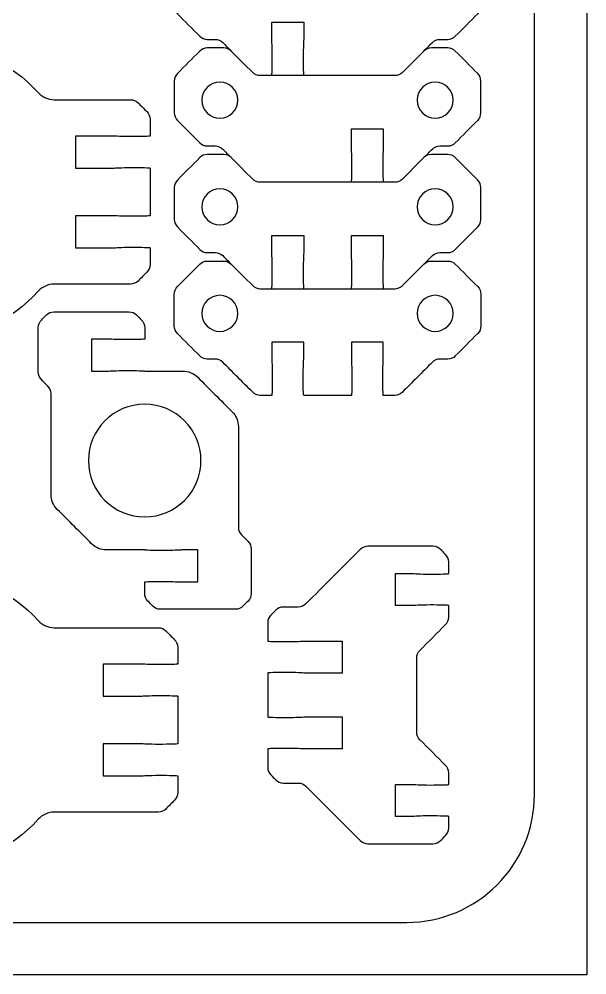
# Model space of a CAD drawing. Extents: x 0 to 410, y 0 to 455.
# Drawn here: x 356.7 to 410, y 0 to 89.7 of the extents above; entities that cross this region are included whole.
import ezdxf

# ---------------------------------------------------------------- set-up
doc = ezdxf.new("R2010")
doc.units = 0
doc.header["$MEASUREMENT"] = 0
doc.layers.add('DEFAULT', color=18, linetype='CONTINUOUS')

msp = doc.modelspace()

# ---------------------------------------------------------------- linework, layer by layer
at = {"layer": 'DEFAULT', "color": 18}
msp.add_lwpolyline([(410.025, 0.025), (0.025, 0.025), (0.025, 455.025), (410.025, 455.025)], close=True, dxfattribs=at)
at = {"layer": 'DEFAULT', "color": 1}
for points, knots in [([(405.1, 212.95), (405.1, 147.617), (405.1, 82.283), (405.1, 16.95), (405.1, 10.323), (399.728, 4.95), (393.1, 4.95), (357.767, 4.95), (322.433, 4.95), (287.1, 4.95), (280.472, 4.95), (275.1, 10.323), (275.1, 16.95), (275.1, 82.283), (275.1, 147.617), (275.1, 212.95), (275.1, 219.577), (280.472, 224.95), (287.1, 224.95), (322.433, 224.95), (357.767, 224.95), (393.1, 224.95), (399.728, 224.95), (405.1, 219.577), (405.1, 212.95)], [0, 0, 0, 0, 555.591, 555.591, 555.591, 556.591, 556.591, 556.591, 857.063, 857.063, 857.063, 858.063, 858.063, 858.063, 1413.654, 1413.654, 1413.654, 1414.654, 1414.654, 1414.654, 1715.126, 1715.126, 1715.126, 1716.126, 1716.126, 1716.126, 1716.126]), ([(394.71, 86.729), (394.976, 86.995), (395.242, 87.26), (395.508, 87.526), (395.695, 87.713), (395.949, 87.819), (396.213, 87.819), (396.461, 87.819), (396.709, 87.819), (396.958, 87.819), (397.222, 87.819), (397.476, 87.921), (397.663, 88.112), (398.366, 88.815), (399.07, 89.518), (399.773, 90.221), (399.96, 90.408), (400.066, 90.662), (400.066, 90.927), (400.066, 91.922), (400.066, 92.917), (400.066, 93.911), (400.066, 94.176), (399.96, 94.43), (399.773, 94.621), (399.07, 95.324), (398.366, 96.027), (397.663, 96.73), (397.476, 96.917), (397.222, 97.023), (396.958, 97.023), (396.444, 97.023), (395.93, 97.023), (395.416, 97.023), (395.151, 97.023), (394.897, 96.917), (394.71, 96.73), (394.039, 96.059), (393.367, 95.387), (392.696, 94.716), (392.509, 94.525), (392.255, 94.419), (391.987, 94.419), (387.771, 94.419), (383.556, 94.419), (379.34, 94.419), (379.075, 94.419), (378.821, 94.525), (378.634, 94.716), (377.962, 95.387), (377.289, 96.059), (376.616, 96.73), (376.429, 96.917), (376.175, 97.023), (375.911, 97.023), (375.398, 97.023), (374.885, 97.023), (374.373, 97.023), (374.108, 97.023), (373.854, 96.917), (373.667, 96.73), (372.964, 96.027), (372.261, 95.324), (371.558, 94.621), (371.371, 94.43), (371.265, 94.176), (371.265, 93.911), (371.265, 92.917), (371.265, 91.922), (371.265, 90.927), (371.265, 90.662), (371.371, 90.408), (371.558, 90.221), (372.261, 89.518), (372.964, 88.815), (373.667, 88.112), (373.854, 87.921), (374.108, 87.819), (374.373, 87.819), (374.618, 87.819), (374.864, 87.819), (375.11, 87.819), (375.378, 87.819), (375.632, 87.713), (375.819, 87.526), (376.085, 87.26), (376.351, 86.995), (376.616, 86.729)], [0, 0, 0, 0, 3.196123, 3.196123, 3.196123, 4.196123, 4.196123, 4.196123, 6.306123, 6.306123, 6.306123, 7.306123, 7.306123, 7.306123, 15.76312, 15.76312, 15.76312, 16.76312, 16.76312, 16.76312, 25.22312, 25.22312, 25.22312, 26.22312, 26.22312, 26.22312, 34.680117, 34.680117, 34.680117, 35.680117, 35.680117, 35.680117, 40.050117, 40.050117, 40.050117, 41.050117, 41.050117, 41.050117, 49.125276, 49.125276, 49.125276, 50.125276, 50.125276, 50.125276, 85.975276, 85.975276, 85.975276, 86.975276, 86.975276, 86.975276, 95.05751, 95.05751, 95.05751, 96.05751, 96.05751, 96.05751, 100.41751, 100.41751, 100.41751, 101.41751, 101.41751, 101.41751, 109.874507, 109.874507, 109.874507, 110.874507, 110.874507, 110.874507, 119.334507, 119.334507, 119.334507, 120.334507, 120.334507, 120.334507, 128.791504, 128.791504, 128.791504, 129.791504, 129.791504, 129.791504, 131.881504, 131.881504, 131.881504, 132.881504, 132.881504, 132.881504, 136.077627, 136.077627, 136.077627, 136.077627]), ([(380.426, 84.418), (380.451, 84.418), (380.476, 85.205), (380.476, 86.172), (380.476, 87.138), (380.426, 87.632), (380.426, 87.918), (380.426, 88.42), (380.426, 88.922), (380.426, 89.424), (381.426, 89.424), (382.425, 89.424), (383.425, 89.424), (383.425, 88.922), (383.425, 88.42), (383.425, 87.918), (383.425, 87.632), (383.376, 87.138), (383.376, 86.172), (383.376, 85.205), (383.397, 84.418), (383.425, 84.418)], [0, 0, 0, 0, 1, 1, 1, 2, 2, 2, 6.27, 6.27, 6.27, 14.77, 14.77, 14.77, 19.04, 19.04, 19.04, 20.04, 20.04, 20.04, 21.04, 21.04, 21.04, 21.04]), ([(334.407, 78.747), (334.407, 77.748), (334.407, 76.748), (334.407, 75.748), (333.24, 75.748), (332.074, 75.748), (330.907, 75.748), (330.622, 75.748), (330.124, 75.798), (329.158, 75.798), (328.191, 75.798), (327.408, 75.773), (327.408, 75.748), (327.408, 74.254), (327.408, 72.759), (327.408, 71.265), (327.408, 71.236), (328.191, 71.215), (329.158, 71.215), (330.124, 71.215), (330.622, 71.265), (330.907, 71.265), (332.074, 71.265), (333.24, 71.265), (334.407, 71.265), (334.407, 70.265), (334.407, 69.266), (334.407, 68.266), (333.24, 68.266), (332.074, 68.266), (330.907, 68.266), (330.622, 68.266), (330.124, 68.315), (329.158, 68.315), (328.191, 68.315), (327.408, 68.291), (327.408, 68.266), (327.408, 67.738), (327.408, 67.21), (327.408, 66.682), (327.408, 66.417), (327.51, 66.163), (327.701, 65.973), (327.977, 65.698), (328.253, 65.423), (328.53, 65.147), (328.717, 64.96), (328.971, 64.855), (329.235, 64.855), (331.628, 64.855), (334.021, 64.855), (336.414, 64.855), (336.986, 64.855), (337.526, 64.608), (337.907, 64.184), (340.447, 61.38), (344.115, 59.619), (348.201, 59.619), (352.282, 59.619), (355.941, 61.39), (358.488, 64.188), (358.869, 64.604), (359.405, 64.851), (359.973, 64.851), (362.368, 64.851), (364.764, 64.851), (367.159, 64.851), (367.423, 64.851), (367.677, 64.957), (367.868, 65.144), (368.143, 65.42), (368.418, 65.697), (368.693, 65.973), (368.884, 66.16), (368.99, 66.417), (368.99, 66.682), (368.99, 67.21), (368.99, 67.738), (368.99, 68.266), (368.99, 68.294), (368.207, 68.315), (367.24, 68.315), (366.273, 68.315), (365.776, 68.266), (365.49, 68.266), (364.324, 68.266), (363.157, 68.266), (361.991, 68.266), (361.991, 69.266), (361.991, 70.265), (361.991, 71.265), (363.157, 71.265), (364.324, 71.265), (365.49, 71.265), (365.776, 71.265), (366.273, 71.215), (367.24, 71.215), (368.207, 71.215), (368.99, 71.24), (368.99, 71.265), (368.99, 72.759), (368.99, 74.254), (368.99, 75.748), (368.99, 75.777), (368.207, 75.798), (367.24, 75.798), (366.273, 75.798), (365.776, 75.748), (365.49, 75.748), (364.324, 75.748), (363.157, 75.748), (361.991, 75.748), (361.991, 76.748), (361.991, 77.748), (361.991, 78.747), (363.157, 78.747), (364.324, 78.747), (365.49, 78.747), (365.776, 78.747), (366.273, 78.698), (367.24, 78.698), (368.207, 78.698), (368.99, 78.722), (368.99, 78.747), (368.99, 79.276), (368.99, 79.805), (368.99, 80.335), (368.99, 80.599), (368.884, 80.853), (368.693, 81.04), (368.417, 81.316), (368.141, 81.593), (367.864, 81.869), (367.677, 82.056), (367.423, 82.158), (367.159, 82.158), (364.766, 82.158), (362.373, 82.158), (359.98, 82.158), (359.408, 82.158), (358.869, 82.409), (358.488, 82.832), (355.948, 85.633), (352.282, 87.39), (348.201, 87.39), (344.119, 87.39), (340.454, 85.633), (337.91, 82.832), (337.529, 82.412), (336.989, 82.162), (336.421, 82.162), (334.026, 82.162), (331.631, 82.162), (329.235, 82.162), (328.971, 82.162), (328.717, 82.06), (328.526, 81.869), (328.251, 81.593), (327.976, 81.316), (327.701, 81.04), (327.51, 80.853), (327.408, 80.599), (327.408, 80.335), (327.408, 79.805), (327.408, 79.276), (327.408, 78.747), (327.408, 78.719), (328.191, 78.698), (329.158, 78.698), (330.124, 78.698), (330.622, 78.747), (330.907, 78.747), (332.074, 78.747), (333.24, 78.747), (334.407, 78.747)], [10.92, 10.92, 10.92, 10.92, 19.42, 19.42, 19.42, 29.34, 29.34, 29.34, 30.34, 30.34, 30.34, 31.34, 31.34, 31.34, 44.05, 44.05, 44.05, 45.05, 45.05, 45.05, 46.05, 46.05, 46.05, 55.97, 55.97, 55.97, 64.47, 64.47, 64.47, 74.39, 74.39, 74.39, 75.39, 75.39, 75.39, 76.39, 76.39, 76.39, 80.88, 80.88, 80.88, 81.88, 81.88, 81.88, 85.196338, 85.196338, 85.196338, 86.196338, 86.196338, 86.196338, 106.546338, 106.546338, 106.546338, 107.546338, 107.546338, 107.546338, 108.546338, 108.546338, 108.546338, 109.546338, 109.546338, 109.546338, 110.546338, 110.546338, 110.546338, 130.916338, 130.916338, 130.916338, 131.916338, 131.916338, 131.916338, 135.232677, 135.232677, 135.232677, 136.232677, 136.232677, 136.232677, 140.722677, 140.722677, 140.722677, 141.722677, 141.722677, 141.722677, 142.722677, 142.722677, 142.722677, 152.642677, 152.642677, 152.642677, 161.142677, 161.142677, 161.142677, 171.062677, 171.062677, 171.062677, 172.062677, 172.062677, 172.062677, 173.062677, 173.062677, 173.062677, 185.772677, 185.772677, 185.772677, 186.772677, 186.772677, 186.772677, 187.772677, 187.772677, 187.772677, 197.692677, 197.692677, 197.692677, 206.192677, 206.192677, 206.192677, 216.112677, 216.112677, 216.112677, 217.112677, 217.112677, 217.112677, 218.112677, 218.112677, 218.112677, 222.612677, 222.612677, 222.612677, 223.612677, 223.612677, 223.612677, 226.936079, 226.936079, 226.936079, 227.936079, 227.936079, 227.936079, 248.286079, 248.286079, 248.286079, 249.286079, 249.286079, 249.286079, 250.286079, 250.286079, 250.286079, 251.286079, 251.286079, 251.286079, 252.286079, 252.286079, 252.286079, 272.656079, 272.656079, 272.656079, 273.656079, 273.656079, 273.656079, 276.972417, 276.972417, 276.972417, 277.972417, 277.972417, 277.972417, 282.472417, 282.472417, 282.472417, 283.472417, 283.472417, 283.472417, 284.472417, 284.472417, 284.472417, 294.392417, 294.392417, 294.392417, 294.392417]), ([(394.71, 76.728), (394.976, 76.993), (395.242, 77.259), (395.508, 77.525), (395.695, 77.712), (395.949, 77.818), (396.213, 77.818), (396.461, 77.818), (396.709, 77.818), (396.958, 77.818), (397.222, 77.818), (397.476, 77.92), (397.663, 78.111), (398.366, 78.814), (399.07, 79.517), (399.773, 80.22), (399.96, 80.407), (400.066, 80.661), (400.066, 80.926), (400.066, 81.921), (400.066, 82.915), (400.066, 83.91), (400.066, 84.175), (399.96, 84.429), (399.773, 84.619), (399.07, 85.322), (398.366, 86.026), (397.663, 86.729), (397.476, 86.916), (397.222, 87.022), (396.958, 87.022), (396.444, 87.022), (395.93, 87.022), (395.416, 87.022), (395.151, 87.022), (394.897, 86.916), (394.71, 86.729), (394.039, 86.057), (393.367, 85.386), (392.696, 84.715), (392.509, 84.524), (392.255, 84.418), (391.987, 84.418), (387.771, 84.418), (383.556, 84.418), (379.34, 84.418), (379.075, 84.418), (378.821, 84.524), (378.634, 84.715), (377.962, 85.386), (377.289, 86.057), (376.616, 86.729), (376.429, 86.916), (376.175, 87.022), (375.911, 87.022), (375.398, 87.022), (374.885, 87.022), (374.373, 87.022), (374.108, 87.022), (373.854, 86.916), (373.667, 86.729), (372.964, 86.026), (372.261, 85.322), (371.558, 84.619), (371.371, 84.429), (371.265, 84.175), (371.265, 83.91), (371.265, 82.915), (371.265, 81.921), (371.265, 80.926), (371.265, 80.661), (371.371, 80.407), (371.558, 80.22), (372.261, 79.517), (372.964, 78.814), (373.667, 78.111), (373.854, 77.92), (374.108, 77.818), (374.373, 77.818), (374.618, 77.818), (374.864, 77.818), (375.11, 77.818), (375.378, 77.818), (375.632, 77.712), (375.819, 77.525), (376.085, 77.259), (376.351, 76.993), (376.616, 76.728)], [0, 0, 0, 0, 3.196123, 3.196123, 3.196123, 4.196123, 4.196123, 4.196123, 6.306123, 6.306123, 6.306123, 7.306123, 7.306123, 7.306123, 15.76312, 15.76312, 15.76312, 16.76312, 16.76312, 16.76312, 25.22312, 25.22312, 25.22312, 26.22312, 26.22312, 26.22312, 34.680117, 34.680117, 34.680117, 35.680117, 35.680117, 35.680117, 40.050117, 40.050117, 40.050117, 41.050117, 41.050117, 41.050117, 49.125276, 49.125276, 49.125276, 50.125276, 50.125276, 50.125276, 85.975276, 85.975276, 85.975276, 86.975276, 86.975276, 86.975276, 95.05751, 95.05751, 95.05751, 96.05751, 96.05751, 96.05751, 100.41751, 100.41751, 100.41751, 101.41751, 101.41751, 101.41751, 109.874507, 109.874507, 109.874507, 110.874507, 110.874507, 110.874507, 119.334507, 119.334507, 119.334507, 120.334507, 120.334507, 120.334507, 128.791504, 128.791504, 128.791504, 129.791504, 129.791504, 129.791504, 131.881504, 131.881504, 131.881504, 132.881504, 132.881504, 132.881504, 136.077627, 136.077627, 136.077627, 136.077627]), ([(377.248, 82.111), (377.248, 81.173), (376.489, 80.421), (375.558, 80.421), (374.623, 80.421), (373.865, 81.173), (373.865, 82.111), (373.865, 83.046), (374.623, 83.804), (375.558, 83.804), (376.489, 83.804), (377.248, 83.046), (377.248, 82.111)], [1, 1, 1, 1, 2, 2, 2, 3, 3, 3, 4, 4, 4, 5, 5, 5, 5]), ([(397.466, 82.111), (397.466, 81.173), (396.707, 80.421), (395.772, 80.421), (394.841, 80.421), (394.082, 81.173), (394.082, 82.111), (394.082, 83.046), (394.841, 83.804), (395.772, 83.804), (396.707, 83.804), (397.466, 83.046), (397.466, 82.111)], [1, 1, 1, 1, 2, 2, 2, 3, 3, 3, 4, 4, 4, 5, 5, 5, 5]), ([(387.905, 74.417), (387.93, 74.417), (387.955, 75.204), (387.955, 76.17), (387.955, 77.137), (387.905, 77.631), (387.905, 77.917), (387.905, 78.419), (387.905, 78.921), (387.905, 79.423), (388.905, 79.423), (389.904, 79.423), (390.904, 79.423), (390.904, 78.921), (390.904, 78.419), (390.904, 77.917), (390.904, 77.631), (390.854, 77.137), (390.854, 76.17), (390.854, 75.204), (390.876, 74.417), (390.904, 74.417)], [0, 0, 0, 0, 1, 1, 1, 2, 2, 2, 6.27, 6.27, 6.27, 14.77, 14.77, 14.77, 19.04, 19.04, 19.04, 20.04, 20.04, 20.04, 21.04, 21.04, 21.04, 21.04]), ([(394.71, 66.726), (394.976, 66.992), (395.242, 67.258), (395.508, 67.524), (395.695, 67.711), (395.949, 67.816), (396.213, 67.816), (396.461, 67.816), (396.709, 67.816), (396.958, 67.816), (397.222, 67.816), (397.476, 67.919), (397.663, 68.109), (398.366, 68.812), (399.07, 69.516), (399.773, 70.219), (399.96, 70.406), (400.066, 70.66), (400.066, 70.924), (400.066, 71.919), (400.066, 72.914), (400.066, 73.909), (400.066, 74.174), (399.96, 74.428), (399.773, 74.618), (399.07, 75.321), (398.366, 76.024), (397.663, 76.728), (397.476, 76.915), (397.222, 77.02), (396.958, 77.02), (396.444, 77.02), (395.93, 77.02), (395.416, 77.02), (395.151, 77.02), (394.897, 76.915), (394.71, 76.728), (394.039, 76.056), (393.367, 75.385), (392.696, 74.713), (392.509, 74.523), (392.255, 74.417), (391.987, 74.417), (387.771, 74.417), (383.556, 74.417), (379.34, 74.417), (379.075, 74.417), (378.821, 74.523), (378.634, 74.713), (377.962, 75.385), (377.289, 76.056), (376.616, 76.728), (376.429, 76.915), (376.175, 77.02), (375.911, 77.02), (375.398, 77.02), (374.885, 77.02), (374.373, 77.02), (374.108, 77.02), (373.854, 76.915), (373.667, 76.728), (372.964, 76.024), (372.261, 75.321), (371.558, 74.618), (371.371, 74.428), (371.265, 74.174), (371.265, 73.909), (371.265, 72.914), (371.265, 71.919), (371.265, 70.924), (371.265, 70.66), (371.371, 70.406), (371.558, 70.219), (372.261, 69.516), (372.964, 68.812), (373.667, 68.109), (373.854, 67.919), (374.108, 67.816), (374.373, 67.816), (374.618, 67.816), (374.864, 67.816), (375.11, 67.816), (375.378, 67.816), (375.632, 67.711), (375.819, 67.524), (376.085, 67.258), (376.351, 66.992), (376.616, 66.726)], [0, 0, 0, 0, 3.196123, 3.196123, 3.196123, 4.196123, 4.196123, 4.196123, 6.306123, 6.306123, 6.306123, 7.306123, 7.306123, 7.306123, 15.76312, 15.76312, 15.76312, 16.76312, 16.76312, 16.76312, 25.22312, 25.22312, 25.22312, 26.22312, 26.22312, 26.22312, 34.680117, 34.680117, 34.680117, 35.680117, 35.680117, 35.680117, 40.050117, 40.050117, 40.050117, 41.050117, 41.050117, 41.050117, 49.125276, 49.125276, 49.125276, 50.125276, 50.125276, 50.125276, 85.975276, 85.975276, 85.975276, 86.975276, 86.975276, 86.975276, 95.05751, 95.05751, 95.05751, 96.05751, 96.05751, 96.05751, 100.41751, 100.41751, 100.41751, 101.41751, 101.41751, 101.41751, 109.874507, 109.874507, 109.874507, 110.874507, 110.874507, 110.874507, 119.334507, 119.334507, 119.334507, 120.334507, 120.334507, 120.334507, 128.791504, 128.791504, 128.791504, 129.791504, 129.791504, 129.791504, 131.881504, 131.881504, 131.881504, 132.881504, 132.881504, 132.881504, 136.077627, 136.077627, 136.077627, 136.077627]), ([(377.248, 72.11), (377.248, 71.171), (376.489, 70.42), (375.558, 70.42), (374.623, 70.42), (373.865, 71.171), (373.865, 72.11), (373.865, 73.045), (374.623, 73.803), (375.558, 73.803), (376.489, 73.803), (377.248, 73.045), (377.248, 72.11)], [1, 1, 1, 1, 2, 2, 2, 3, 3, 3, 4, 4, 4, 5, 5, 5, 5]), ([(397.466, 72.11), (397.466, 71.171), (396.707, 70.42), (395.772, 70.42), (394.841, 70.42), (394.082, 71.171), (394.082, 72.11), (394.082, 73.045), (394.841, 73.803), (395.772, 73.803), (396.707, 73.803), (397.466, 73.045), (397.466, 72.11)], [1, 1, 1, 1, 2, 2, 2, 3, 3, 3, 4, 4, 4, 5, 5, 5, 5]), ([(380.426, 64.416), (380.451, 64.416), (380.476, 65.202), (380.476, 66.169), (380.476, 67.136), (380.426, 67.63), (380.426, 67.915), (380.426, 68.417), (380.426, 68.92), (380.426, 69.422), (381.426, 69.422), (382.425, 69.422), (383.425, 69.422), (383.425, 68.92), (383.425, 68.417), (383.425, 67.915), (383.425, 67.63), (383.376, 67.136), (383.376, 66.169), (383.376, 65.202), (383.397, 64.416), (383.425, 64.416)], [0, 0, 0, 0, 1, 1, 1, 2, 2, 2, 6.27, 6.27, 6.27, 14.77, 14.77, 14.77, 19.04, 19.04, 19.04, 20.04, 20.04, 20.04, 21.04, 21.04, 21.04, 21.04]), ([(387.905, 64.416), (387.93, 64.416), (387.955, 65.202), (387.955, 66.169), (387.955, 67.136), (387.905, 67.63), (387.905, 67.915), (387.905, 68.417), (387.905, 68.92), (387.905, 69.422), (388.905, 69.422), (389.904, 69.422), (390.904, 69.422), (390.904, 68.92), (390.904, 68.417), (390.904, 67.915), (390.904, 67.63), (390.854, 67.136), (390.854, 66.169), (390.854, 65.202), (390.876, 64.416), (390.904, 64.416)], [0, 0, 0, 0, 1, 1, 1, 2, 2, 2, 6.27, 6.27, 6.27, 14.77, 14.77, 14.77, 19.04, 19.04, 19.04, 20.04, 20.04, 20.04, 21.04, 21.04, 21.04, 21.04]), ([(378.634, 64.712), (377.962, 65.383), (377.289, 66.055), (376.616, 66.726), (376.429, 66.913), (376.175, 67.019), (375.911, 67.019), (375.398, 67.019), (374.885, 67.019), (374.373, 67.019), (374.108, 67.019), (373.854, 66.913), (373.667, 66.726), (372.964, 66.023), (372.261, 65.32), (371.558, 64.617), (371.371, 64.426), (371.265, 64.172), (371.265, 63.908), (371.265, 62.913), (371.265, 61.918), (371.265, 60.923), (371.265, 60.659), (371.371, 60.405), (371.558, 60.218), (372.261, 59.514), (372.964, 58.811), (373.667, 58.108), (373.854, 57.918), (374.108, 57.815), (374.373, 57.815), (374.618, 57.815), (374.864, 57.815), (375.11, 57.815), (375.378, 57.815), (375.632, 57.709), (375.819, 57.522), (376.757, 56.585), (377.696, 55.648), (378.634, 54.711), (378.821, 54.52), (379.075, 54.414), (379.34, 54.414), (379.702, 54.414), (380.064, 54.414), (380.426, 54.414), (380.451, 54.414), (380.476, 55.201), (380.476, 56.168), (380.476, 57.134), (380.426, 57.628), (380.426, 57.914), (380.426, 58.416), (380.426, 58.918), (380.426, 59.42), (381.426, 59.42), (382.425, 59.42), (383.425, 59.42), (383.425, 58.918), (383.425, 58.416), (383.425, 57.914), (383.425, 57.628), (383.376, 57.134), (383.376, 56.168), (383.376, 55.201), (383.397, 54.414), (383.425, 54.414), (384.918, 54.414), (386.412, 54.414), (387.905, 54.414), (387.93, 54.414), (387.955, 55.201), (387.955, 56.168), (387.955, 57.134), (387.905, 57.628), (387.905, 57.914), (387.905, 58.416), (387.905, 58.918), (387.905, 59.42), (388.905, 59.42), (389.904, 59.42), (390.904, 59.42), (390.904, 58.918), (390.904, 58.416), (390.904, 57.914), (390.904, 57.628), (390.854, 57.134), (390.854, 56.168), (390.854, 55.201), (390.876, 54.414), (390.904, 54.414), (391.265, 54.414), (391.626, 54.414), (391.987, 54.414), (392.255, 54.414), (392.509, 54.52), (392.696, 54.711), (393.633, 55.648), (394.57, 56.585), (395.508, 57.522), (395.695, 57.709), (395.949, 57.815), (396.213, 57.815), (396.461, 57.815), (396.709, 57.815), (396.958, 57.815), (397.222, 57.815), (397.476, 57.918), (397.663, 58.108), (398.366, 58.811), (399.07, 59.514), (399.773, 60.218), (399.96, 60.405), (400.066, 60.659), (400.066, 60.923), (400.066, 61.918), (400.066, 62.913), (400.066, 63.908), (400.066, 64.172), (399.96, 64.426), (399.773, 64.617), (399.07, 65.32), (398.366, 66.023), (397.663, 66.726), (397.476, 66.913), (397.222, 67.019), (396.958, 67.019), (396.444, 67.019), (395.93, 67.019), (395.416, 67.019), (395.151, 67.019), (394.897, 66.913), (394.71, 66.726), (394.039, 66.055), (393.367, 65.383), (392.696, 64.712), (392.509, 64.522), (392.255, 64.416), (391.987, 64.416), (387.771, 64.416), (383.556, 64.416), (379.34, 64.416), (379.075, 64.416), (378.821, 64.522), (378.634, 64.712)], [0, 0, 0, 0, 8.082234, 8.082234, 8.082234, 9.082234, 9.082234, 9.082234, 13.442234, 13.442234, 13.442234, 14.442234, 14.442234, 14.442234, 22.899231, 22.899231, 22.899231, 23.899231, 23.899231, 23.899231, 32.359231, 32.359231, 32.359231, 33.359231, 33.359231, 33.359231, 41.816228, 41.816228, 41.816228, 42.816228, 42.816228, 42.816228, 44.906228, 44.906228, 44.906228, 45.906228, 45.906228, 45.906228, 57.184583, 57.184583, 57.184583, 58.184583, 58.184583, 58.184583, 61.264583, 61.264583, 61.264583, 62.264583, 62.264583, 62.264583, 63.264583, 63.264583, 63.264583, 67.534583, 67.534583, 67.534583, 76.034583, 76.034583, 76.034583, 80.304583, 80.304583, 80.304583, 81.304583, 81.304583, 81.304583, 82.304583, 82.304583, 82.304583, 95.004583, 95.004583, 95.004583, 96.004583, 96.004583, 96.004583, 97.004583, 97.004583, 97.004583, 101.274583, 101.274583, 101.274583, 109.774583, 109.774583, 109.774583, 114.044583, 114.044583, 114.044583, 115.044583, 115.044583, 115.044583, 116.044583, 116.044583, 116.044583, 119.114583, 119.114583, 119.114583, 120.114583, 120.114583, 120.114583, 131.385865, 131.385865, 131.385865, 132.385865, 132.385865, 132.385865, 134.495865, 134.495865, 134.495865, 135.495865, 135.495865, 135.495865, 143.952862, 143.952862, 143.952862, 144.952862, 144.952862, 144.952862, 153.412862, 153.412862, 153.412862, 154.412862, 154.412862, 154.412862, 162.869859, 162.869859, 162.869859, 163.869859, 163.869859, 163.869859, 168.239859, 168.239859, 168.239859, 169.239859, 169.239859, 169.239859, 177.315019, 177.315019, 177.315019, 178.315019, 178.315019, 178.315019, 214.165019, 214.165019, 214.165019, 215.165019, 215.165019, 215.165019, 215.165019]), ([(377.248, 62.109), (377.248, 61.17), (376.489, 60.419), (375.558, 60.419), (374.623, 60.419), (373.865, 61.17), (373.865, 62.109), (373.865, 63.043), (374.623, 63.802), (375.558, 63.802), (376.489, 63.802), (377.248, 63.043), (377.248, 62.109)], [1, 1, 1, 1, 2, 2, 2, 3, 3, 3, 4, 4, 4, 5, 5, 5, 5]), ([(397.466, 62.109), (397.466, 61.17), (396.707, 60.419), (395.772, 60.419), (394.841, 60.419), (394.082, 61.17), (394.082, 62.109), (394.082, 63.043), (394.841, 63.802), (395.772, 63.802), (396.707, 63.802), (397.466, 63.043), (397.466, 62.109)], [1, 1, 1, 1, 2, 2, 2, 3, 3, 3, 4, 4, 4, 5, 5, 5, 5]), ([(377.286, 42.02), (377.286, 45.169), (377.286, 48.318), (377.286, 51.467), (377.286, 51.997), (377.076, 52.506), (376.701, 52.881), (375.625, 53.957), (374.549, 55.033), (373.473, 56.109), (373.098, 56.484), (372.589, 56.694), (372.059, 56.694), (370.87, 56.694), (369.681, 56.694), (368.492, 56.694), (368.492, 56.719), (367.708, 56.744), (366.742, 56.744), (365.775, 56.744), (365.278, 56.694), (364.992, 56.694), (364.491, 56.694), (363.99, 56.694), (363.489, 56.694), (363.489, 57.694), (363.489, 58.693), (363.489, 59.693), (363.99, 59.693), (364.491, 59.693), (364.992, 59.693), (365.278, 59.693), (365.775, 59.643), (366.742, 59.643), (367.708, 59.643), (368.492, 59.665), (368.492, 59.693), (368.492, 60.055), (368.492, 60.416), (368.492, 60.778), (368.492, 61.043), (368.386, 61.298), (368.199, 61.485), (368.04, 61.644), (367.881, 61.802), (367.723, 61.961), (367.535, 62.149), (367.281, 62.254), (367.016, 62.254), (364.666, 62.254), (362.316, 62.254), (359.966, 62.254), (359.701, 62.254), (359.447, 62.149), (359.259, 61.961), (359.101, 61.802), (358.942, 61.644), (358.783, 61.485), (358.596, 61.298), (358.49, 61.043), (358.49, 60.778), (358.49, 59.388), (358.49, 57.998), (358.49, 56.607), (358.49, 56.342), (358.596, 56.088), (358.783, 55.9), (358.989, 55.695), (359.195, 55.489), (359.4, 55.283), (359.588, 55.096), (359.693, 54.841), (359.693, 54.576), (359.693, 51.427), (359.693, 48.278), (359.693, 45.129), (359.693, 44.599), (359.904, 44.091), (360.279, 43.715), (361.355, 42.639), (362.431, 41.563), (363.507, 40.488), (363.882, 40.113), (364.391, 39.902), (364.921, 39.902), (366.11, 39.902), (367.299, 39.902), (368.488, 39.902), (368.488, 39.877), (369.271, 39.853), (370.238, 39.853), (371.204, 39.853), (371.702, 39.902), (371.988, 39.902), (372.489, 39.902), (372.989, 39.902), (373.49, 39.902), (373.49, 38.902), (373.49, 37.903), (373.49, 36.903), (372.989, 36.903), (372.489, 36.903), (371.988, 36.903), (371.702, 36.903), (371.204, 36.953), (370.238, 36.953), (369.271, 36.953), (368.488, 36.932), (368.488, 36.903), (368.488, 36.542), (368.488, 36.18), (368.488, 35.818), (368.488, 35.553), (368.594, 35.299), (368.781, 35.111), (368.94, 34.953), (369.098, 34.794), (369.257, 34.635), (369.444, 34.448), (369.699, 34.342), (369.964, 34.342), (372.314, 34.342), (374.664, 34.342), (377.013, 34.342), (377.279, 34.342), (377.533, 34.448), (377.72, 34.635), (377.879, 34.794), (378.038, 34.953), (378.196, 35.111), (378.384, 35.299), (378.489, 35.553), (378.489, 35.818), (378.489, 37.208), (378.489, 38.599), (378.489, 39.989), (378.489, 40.254), (378.384, 40.508), (378.196, 40.696), (377.991, 40.902), (377.785, 41.107), (377.579, 41.313), (377.392, 41.5), (377.286, 41.755), (377.286, 42.02)], [1, 1, 1, 1, 27.778, 27.778, 27.778, 28.778, 28.778, 28.778, 41.717347, 41.717347, 41.717347, 42.717347, 42.717347, 42.717347, 52.829347, 52.829347, 52.829347, 53.829347, 53.829347, 53.829347, 54.829347, 54.829347, 54.829347, 59.089347, 59.089347, 59.089347, 67.589347, 67.589347, 67.589347, 71.849347, 71.849347, 71.849347, 72.849347, 72.849347, 72.849347, 73.849347, 73.849347, 73.849347, 76.925347, 76.925347, 76.925347, 77.925347, 77.925347, 77.925347, 79.834535, 79.834535, 79.834535, 80.834535, 80.834535, 80.834535, 100.816535, 100.816535, 100.816535, 101.816535, 101.816535, 101.816535, 103.725724, 103.725724, 103.725724, 104.725724, 104.725724, 104.725724, 116.547724, 116.547724, 116.547724, 117.547724, 117.547724, 117.547724, 120.022597, 120.022597, 120.022597, 121.022597, 121.022597, 121.022597, 147.800597, 147.800597, 147.800597, 148.800597, 148.800597, 148.800597, 161.739237, 161.739237, 161.739237, 162.739237, 162.739237, 162.739237, 172.851237, 172.851237, 172.851237, 173.851237, 173.851237, 173.851237, 174.851237, 174.851237, 174.851237, 179.111237, 179.111237, 179.111237, 187.611237, 187.611237, 187.611237, 191.871237, 191.871237, 191.871237, 192.871237, 192.871237, 192.871237, 193.871237, 193.871237, 193.871237, 196.947237, 196.947237, 196.947237, 197.947237, 197.947237, 197.947237, 199.856426, 199.856426, 199.856426, 200.856426, 200.856426, 200.856426, 220.838426, 220.838426, 220.838426, 221.838426, 221.838426, 221.838426, 223.747614, 223.747614, 223.747614, 224.747614, 224.747614, 224.747614, 236.569614, 236.569614, 236.569614, 237.569614, 237.569614, 237.569614, 240.044488, 240.044488, 240.044488, 241.044488, 241.044488, 241.044488, 241.044488]), ([(368.492, 43.013), (365.571, 43.013), (363.203, 45.377), (363.203, 48.298), (363.203, 51.216), (365.571, 53.583), (368.492, 53.583), (371.409, 53.583), (373.776, 51.216), (373.776, 48.298), (373.776, 45.377), (371.409, 43.013), (368.492, 43.013)], [1, 1, 1, 1, 2, 2, 2, 3, 3, 3, 4, 4, 4, 5, 5, 5, 5]), ([(395.569, 12.335), (393.527, 12.335), (391.486, 12.335), (389.445, 12.335), (389.18, 12.335), (388.926, 12.441), (388.739, 12.628), (387.034, 14.331), (385.329, 16.035), (383.624, 17.739), (383.437, 17.926), (383.183, 18.032), (382.918, 18.032), (382.451, 18.032), (381.985, 18.032), (381.518, 18.032), (381.253, 18.032), (380.996, 18.138), (380.809, 18.328), (380.651, 18.486), (380.493, 18.644), (380.336, 18.801), (380.149, 18.992), (380.043, 19.242), (380.043, 19.507), (380.043, 20.082), (380.043, 20.657), (380.043, 21.232), (380.043, 21.26), (380.826, 21.281), (381.793, 21.281), (382.759, 21.281), (383.257, 21.232), (383.543, 21.232), (384.709, 21.232), (385.876, 21.232), (387.042, 21.232), (387.042, 22.231), (387.042, 23.231), (387.042, 24.23), (385.876, 24.23), (384.709, 24.23), (383.543, 24.23), (383.257, 24.23), (382.759, 24.181), (381.793, 24.181), (380.826, 24.181), (380.043, 24.206), (380.043, 24.23), (380.043, 25.605), (380.043, 26.98), (380.043, 28.354), (380.043, 28.383), (380.826, 28.404), (381.793, 28.404), (382.759, 28.404), (383.257, 28.354), (383.543, 28.354), (384.709, 28.354), (385.876, 28.354), (387.042, 28.354), (387.042, 29.354), (387.042, 30.353), (387.042, 31.353), (385.876, 31.353), (384.709, 31.353), (383.543, 31.353), (383.257, 31.353), (382.759, 31.304), (381.793, 31.304), (380.826, 31.304), (380.043, 31.328), (380.043, 31.353), (380.043, 31.927), (380.043, 32.501), (380.043, 33.075), (380.043, 33.339), (380.149, 33.593), (380.336, 33.78), (380.493, 33.939), (380.651, 34.098), (380.809, 34.256), (380.996, 34.443), (381.253, 34.549), (381.518, 34.549), (381.985, 34.549), (382.451, 34.549), (382.918, 34.549), (383.183, 34.549), (383.437, 34.655), (383.624, 34.842), (385.329, 36.547), (387.034, 38.252), (388.739, 39.957), (388.926, 40.144), (389.18, 40.25), (389.445, 40.25), (391.486, 40.25), (393.527, 40.25), (395.569, 40.25), (395.833, 40.25), (396.087, 40.144), (396.274, 39.957), (396.432, 39.8), (396.59, 39.642), (396.747, 39.484), (396.938, 39.294), (397.043, 39.04), (397.043, 38.775), (397.043, 38.413), (397.043, 38.051), (397.043, 37.689), (397.043, 37.661), (396.26, 37.639), (395.294, 37.639), (394.327, 37.639), (393.83, 37.689), (393.544, 37.689), (393.044, 37.689), (392.544, 37.689), (392.045, 37.689), (392.045, 36.689), (392.045, 35.69), (392.045, 34.69), (392.544, 34.69), (393.044, 34.69), (393.544, 34.69), (393.83, 34.69), (394.327, 34.74), (395.294, 34.74), (396.26, 34.74), (397.043, 34.715), (397.043, 34.69), (397.043, 34.328), (397.043, 33.966), (397.043, 33.604), (397.043, 33.339), (396.938, 33.085), (396.747, 32.895), (395.943, 32.09), (395.138, 31.286), (394.334, 30.482), (394.147, 30.295), (394.041, 30.041), (394.041, 29.776), (394.041, 27.454), (394.041, 25.131), (394.041, 22.809), (394.041, 22.541), (394.147, 22.287), (394.334, 22.1), (395.138, 21.296), (395.943, 20.493), (396.747, 19.69), (396.938, 19.5), (397.043, 19.246), (397.043, 18.981), (397.043, 18.619), (397.043, 18.257), (397.043, 17.894), (397.043, 17.866), (396.26, 17.845), (395.294, 17.845), (394.327, 17.845), (393.83, 17.894), (393.544, 17.894), (393.044, 17.894), (392.544, 17.894), (392.045, 17.894), (392.045, 16.895), (392.045, 15.895), (392.045, 14.896), (392.544, 14.896), (393.044, 14.896), (393.544, 14.896), (393.83, 14.896), (394.327, 14.945), (395.294, 14.945), (396.26, 14.945), (397.043, 14.921), (397.043, 14.896), (397.043, 14.534), (397.043, 14.171), (397.043, 13.809), (397.043, 13.541), (396.938, 13.287), (396.747, 13.1), (396.59, 12.943), (396.432, 12.785), (396.274, 12.628), (396.087, 12.441), (395.833, 12.335), (395.569, 12.335)], [1, 1, 1, 1, 18.36, 18.36, 18.36, 19.36, 19.36, 19.36, 39.859027, 39.859027, 39.859027, 40.859027, 40.859027, 40.859027, 44.829027, 44.829027, 44.829027, 45.829027, 45.829027, 45.829027, 47.724073, 47.724073, 47.724073, 48.724073, 48.724073, 48.724073, 53.614073, 53.614073, 53.614073, 54.614073, 54.614073, 54.614073, 55.614073, 55.614073, 55.614073, 65.534073, 65.534073, 65.534073, 74.034073, 74.034073, 74.034073, 83.954073, 83.954073, 83.954073, 84.954073, 84.954073, 84.954073, 85.954073, 85.954073, 85.954073, 97.644073, 97.644073, 97.644073, 98.644073, 98.644073, 98.644073, 99.644073, 99.644073, 99.644073, 109.564073, 109.564073, 109.564073, 118.064073, 118.064073, 118.064073, 127.984073, 127.984073, 127.984073, 128.984073, 128.984073, 128.984073, 129.984073, 129.984073, 129.984073, 134.864073, 134.864073, 134.864073, 135.864073, 135.864073, 135.864073, 137.766203, 137.766203, 137.766203, 138.766203, 138.766203, 138.766203, 142.736203, 142.736203, 142.736203, 143.736203, 143.736203, 143.736203, 164.2423, 164.2423, 164.2423, 165.2423, 165.2423, 165.2423, 182.6023, 182.6023, 182.6023, 183.6023, 183.6023, 183.6023, 185.497346, 185.497346, 185.497346, 186.497346, 186.497346, 186.497346, 189.577346, 189.577346, 189.577346, 190.577346, 190.577346, 190.577346, 191.577346, 191.577346, 191.577346, 195.827346, 195.827346, 195.827346, 204.327346, 204.327346, 204.327346, 208.577346, 208.577346, 208.577346, 209.577346, 209.577346, 209.577346, 210.577346, 210.577346, 210.577346, 213.657346, 213.657346, 213.657346, 214.657346, 214.657346, 214.657346, 224.330567, 224.330567, 224.330567, 225.330567, 225.330567, 225.330567, 245.080567, 245.080567, 245.080567, 246.080567, 246.080567, 246.080567, 255.746719, 255.746719, 255.746719, 256.746719, 256.746719, 256.746719, 259.826719, 259.826719, 259.826719, 260.826719, 260.826719, 260.826719, 261.826719, 261.826719, 261.826719, 266.076719, 266.076719, 266.076719, 274.576719, 274.576719, 274.576719, 278.826719, 278.826719, 278.826719, 279.826719, 279.826719, 279.826719, 280.826719, 280.826719, 280.826719, 283.906719, 283.906719, 283.906719, 284.906719, 284.906719, 284.906719, 286.801765, 286.801765, 286.801765, 287.801765, 287.801765, 287.801765, 287.801765]), ([(358.495, 14.629), (358.876, 15.052), (359.415, 15.299), (359.987, 15.299), (363.247, 15.299), (366.506, 15.299), (369.766, 15.299), (370.03, 15.299), (370.284, 15.405), (370.471, 15.592), (370.748, 15.867), (371.024, 16.142), (371.3, 16.418), (371.491, 16.608), (371.593, 16.862), (371.593, 17.127), (371.593, 17.655), (371.593, 18.183), (371.593, 18.711), (371.593, 18.735), (370.81, 18.76), (369.844, 18.76), (368.877, 18.76), (368.379, 18.711), (368.094, 18.711), (366.927, 18.711), (365.761, 18.711), (364.594, 18.711), (364.594, 19.71), (364.594, 20.71), (364.594, 21.709), (365.761, 21.709), (366.927, 21.709), (368.094, 21.709), (368.379, 21.709), (368.877, 21.66), (369.844, 21.66), (370.81, 21.66), (371.593, 21.681), (371.593, 21.709), (371.593, 23.204), (371.593, 24.698), (371.593, 26.193), (371.593, 26.218), (370.81, 26.242), (369.844, 26.242), (368.877, 26.242), (368.379, 26.193), (368.094, 26.193), (366.927, 26.193), (365.761, 26.193), (364.594, 26.193), (364.594, 27.193), (364.594, 28.192), (364.594, 29.192), (365.761, 29.192), (366.927, 29.192), (368.094, 29.192), (368.379, 29.192), (368.877, 29.142), (369.844, 29.142), (370.81, 29.142), (371.593, 29.163), (371.593, 29.192), (371.593, 29.721), (371.593, 30.25), (371.593, 30.779), (371.593, 31.044), (371.491, 31.298), (371.3, 31.485), (371.025, 31.761), (370.75, 32.037), (370.475, 32.314), (370.284, 32.504), (370.03, 32.607), (369.766, 32.607), (366.504, 32.607), (363.242, 32.607), (359.98, 32.607), (359.412, 32.607), (358.872, 32.857), (358.491, 33.277), (355.948, 36.078), (352.282, 37.835), (348.201, 37.835), (344.119, 37.835), (340.454, 36.078), (337.914, 33.277), (337.533, 32.853), (336.993, 32.603), (336.421, 32.603), (333.162, 32.603), (329.902, 32.603), (326.642, 32.603), (326.378, 32.603), (326.124, 32.501), (325.937, 32.314), (325.66, 32.037), (325.384, 31.761), (325.108, 31.485), (324.917, 31.298), (324.811, 31.044), (324.811, 30.779), (324.811, 30.25), (324.811, 29.721), (324.811, 29.192), (324.811, 29.167), (325.595, 29.142), (326.561, 29.142), (327.528, 29.142), (328.025, 29.192), (328.311, 29.192), (329.477, 29.192), (330.644, 29.192), (331.811, 29.192), (331.811, 28.192), (331.811, 27.193), (331.811, 26.193), (330.644, 26.193), (329.477, 26.193), (328.311, 26.193), (328.025, 26.193), (327.528, 26.242), (326.561, 26.242), (325.595, 26.242), (324.811, 26.221), (324.811, 26.193), (324.811, 24.698), (324.811, 23.204), (324.811, 21.709), (324.811, 21.685), (325.595, 21.66), (326.561, 21.66), (327.528, 21.66), (328.025, 21.709), (328.311, 21.709), (329.477, 21.709), (330.644, 21.709), (331.811, 21.709), (331.811, 20.71), (331.811, 19.71), (331.811, 18.711), (330.644, 18.711), (329.477, 18.711), (328.311, 18.711), (328.025, 18.711), (327.528, 18.76), (326.561, 18.76), (325.595, 18.76), (324.811, 18.739), (324.811, 18.711), (324.811, 18.183), (324.811, 17.655), (324.811, 17.127), (324.811, 16.862), (324.917, 16.605), (325.108, 16.418), (325.383, 16.141), (325.658, 15.865), (325.933, 15.589), (326.124, 15.402), (326.378, 15.296), (326.642, 15.296), (329.904, 15.296), (333.166, 15.296), (336.428, 15.296), (336.996, 15.296), (337.533, 15.049), (337.914, 14.632), (340.461, 11.835), (344.119, 10.064), (348.201, 10.064), (352.286, 10.064), (355.955, 11.824), (358.495, 14.629)], [2, 2, 2, 2, 3, 3, 3, 30.72, 30.72, 30.72, 31.72, 31.72, 31.72, 35.036338, 35.036338, 35.036338, 36.036338, 36.036338, 36.036338, 40.526338, 40.526338, 40.526338, 41.526338, 41.526338, 41.526338, 42.526338, 42.526338, 42.526338, 52.446338, 52.446338, 52.446338, 60.946338, 60.946338, 60.946338, 70.866338, 70.866338, 70.866338, 71.866338, 71.866338, 71.866338, 72.866338, 72.866338, 72.866338, 85.576338, 85.576338, 85.576338, 86.576338, 86.576338, 86.576338, 87.576338, 87.576338, 87.576338, 97.496338, 97.496338, 97.496338, 105.996338, 105.996338, 105.996338, 115.916338, 115.916338, 115.916338, 116.916338, 116.916338, 116.916338, 117.916338, 117.916338, 117.916338, 122.416338, 122.416338, 122.416338, 123.416338, 123.416338, 123.416338, 126.732677, 126.732677, 126.732677, 127.732677, 127.732677, 127.732677, 155.472677, 155.472677, 155.472677, 156.472677, 156.472677, 156.472677, 157.472677, 157.472677, 157.472677, 158.472677, 158.472677, 158.472677, 159.472677, 159.472677, 159.472677, 187.192677, 187.192677, 187.192677, 188.192677, 188.192677, 188.192677, 191.516079, 191.516079, 191.516079, 192.516079, 192.516079, 192.516079, 197.016079, 197.016079, 197.016079, 198.016079, 198.016079, 198.016079, 199.016079, 199.016079, 199.016079, 208.936079, 208.936079, 208.936079, 217.436079, 217.436079, 217.436079, 227.356079, 227.356079, 227.356079, 228.356079, 228.356079, 228.356079, 229.356079, 229.356079, 229.356079, 242.066079, 242.066079, 242.066079, 243.066079, 243.066079, 243.066079, 244.066079, 244.066079, 244.066079, 253.986079, 253.986079, 253.986079, 262.486079, 262.486079, 262.486079, 272.406079, 272.406079, 272.406079, 273.406079, 273.406079, 273.406079, 274.406079, 274.406079, 274.406079, 278.896079, 278.896079, 278.896079, 279.896079, 279.896079, 279.896079, 283.212417, 283.212417, 283.212417, 284.212417, 284.212417, 284.212417, 311.952417, 311.952417, 311.952417, 312.952417, 312.952417, 312.952417, 313.952417, 313.952417, 313.952417, 314.952417, 314.952417, 314.952417, 314.952417])]:
    msp.add_open_spline(points, degree=3, knots=knots, dxfattribs=at)

doc.saveas('drawing.dxf')
